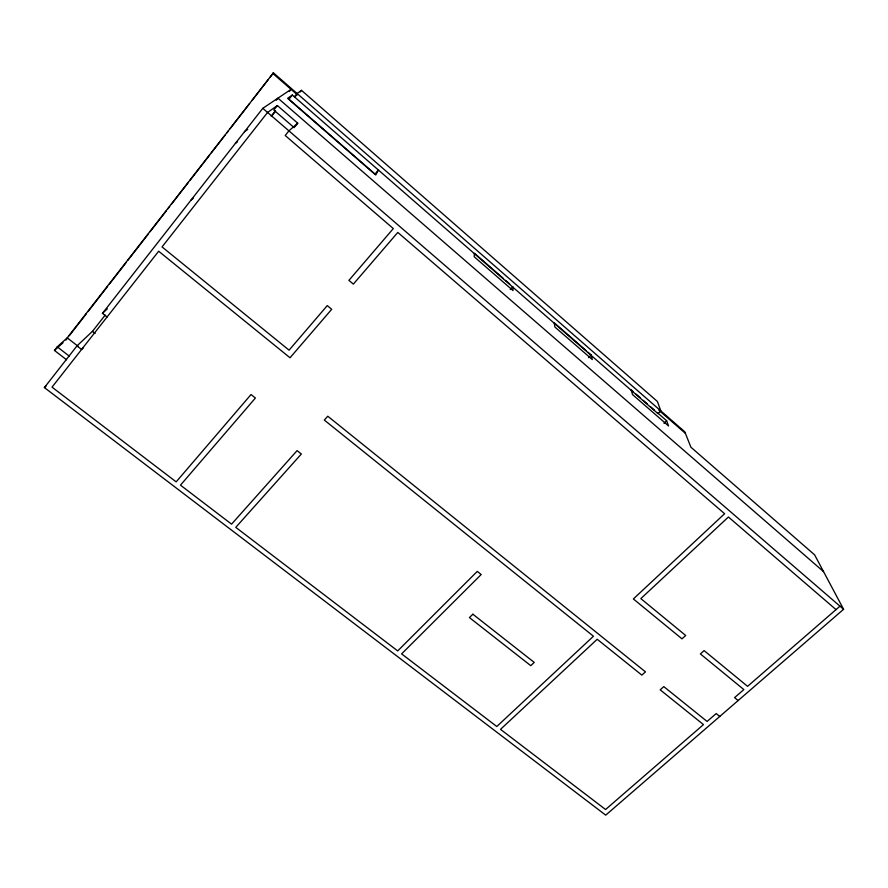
<?xml version="1.0" encoding="UTF-8"?>
<svg xmlns="http://www.w3.org/2000/svg" width="888" height="888" viewBox="0 0 888 888"><rect width="100%" height="100%" fill="white"/><g stroke="black" fill="none" stroke-linecap="round" stroke-linejoin="round"><path stroke-width="1.33" d="M66.533 359.751L54.457 350.438L57.254 346.842L67.222 337.851L273.437 72.86L684.792 431.823L690.931 447.23L814.629 554.867L843.6 609.29L605.716 815.14L44.4 387.579L76.978 345.92L92.441 331.357L105.217 315.062M65.89 340.104L67.599 337.917M69.297 335.731L86.314 313.819M88.012 311.633L107.57 286.436M109.28 284.249L126.285 262.349M127.994 260.151L148.407 233.866M150.105 231.679L166.267 210.867M167.965 208.68L169.663 206.482M171.373 204.296L188.378 182.384M190.088 180.197L209.646 155.012M211.344 152.814L224.953 135.298M226.662 133.1L228.36 130.913M230.059 128.727L249.628 103.53M252.181 100.244L268.343 79.432M270.041 77.245L273.437 72.86M107.071 316.983L102.453 313.353L262.793 108.336L291.053 89.355L289.344 91.531M276.312 100.244L277.955 98.146L823.531 571.595M294.894 126.762L297.746 123.199L277.367 105.55L273.815 110.057L294.183 127.661M271.217 116.217L275.502 110.767M271.917 115.706L275.336 111.366M292.319 95.016L289 99.234L375.036 174.059L378.41 170.03L375.757 175.003L287.601 98.335L292.319 95.016L658.019 413.664L660.816 410.889L657.409 401.498L301.498 90.343L297.091 93.484L294.428 96.859L297.302 94.794L272.649 73.293M300.188 91.997L301.498 90.343M510.234 289.51L512.809 286.702L513.031 290.565L474.203 256.765L474.436 253.258L503.474 278.566M588.566 357.675L591.164 354.978L588.089 352.303M664.013 423.332L666.633 420.746L657.486 412.776M44.4 387.579L46.331 385.714M83.483 347.652L81.574 349.484L76.978 345.92M102.453 313.353L107.348 308.846M54.457 350.438L63.037 342.69M839.993 606.171L747.574 686.335L704.106 650.604L700.388 653.923L743.855 689.576L734.576 697.624L738.15 700.543M297.746 123.199L288.9 130.858L285.203 135.509L393.317 228.571L348.906 280.375L353.357 284.116L397.802 232.423L724.608 513.719L633.366 598.945L681.995 638.838L685.703 635.486L640.836 598.612L728.426 517.005L836.03 609.612M191.131 199.955L193.273 198.213M235.409 143.334L237.507 141.791M244.466 131.757L247.719 129.426M277.367 105.55L267.566 112.443L162.049 246.919L289.077 350.161L327.272 305.605L331.701 309.29L290.021 357.764L158.663 251.226L52.026 387.146L176.168 481.873L251.038 394.538L255.411 398.013L180.475 485.159L231.568 524.142L297.091 450.627L301.354 454.001L235.775 527.35L397.702 650.915L477.256 571.395L481.196 574.536L401.609 653.89L496.792 726.517L593.45 636.23L324.32 420.08L327.772 416.217L645.465 671.861L641.858 675.124L597.213 639.26L500.51 729.359L605.572 809.523L703.474 724.597L660.184 689.832L663.791 686.613L707.092 721.456L716.194 713.564L719.768 716.45M57.254 346.842L69.297 356.155M67.222 337.851L78.166 346.342M92.441 331.357L95.083 333.422M262.793 108.336L843.6 609.29M505.55 280.375L509.701 283.982M586.036 350.505L554.223 322.788L554.911 327.028L592.274 359.551L591.164 354.978M633.077 391.508L631.046 389.732L632.589 394.649L668.564 425.963L666.633 420.746M636.13 394.161L640.204 397.713M643.245 400.366L647.319 403.907M650.371 406.571L654.434 410.112M658.918 410.267L685.414 433.377M472.86 614.207L469.43 617.582L530.78 665.678L534.232 662.415L472.86 614.207"/></g></svg>
